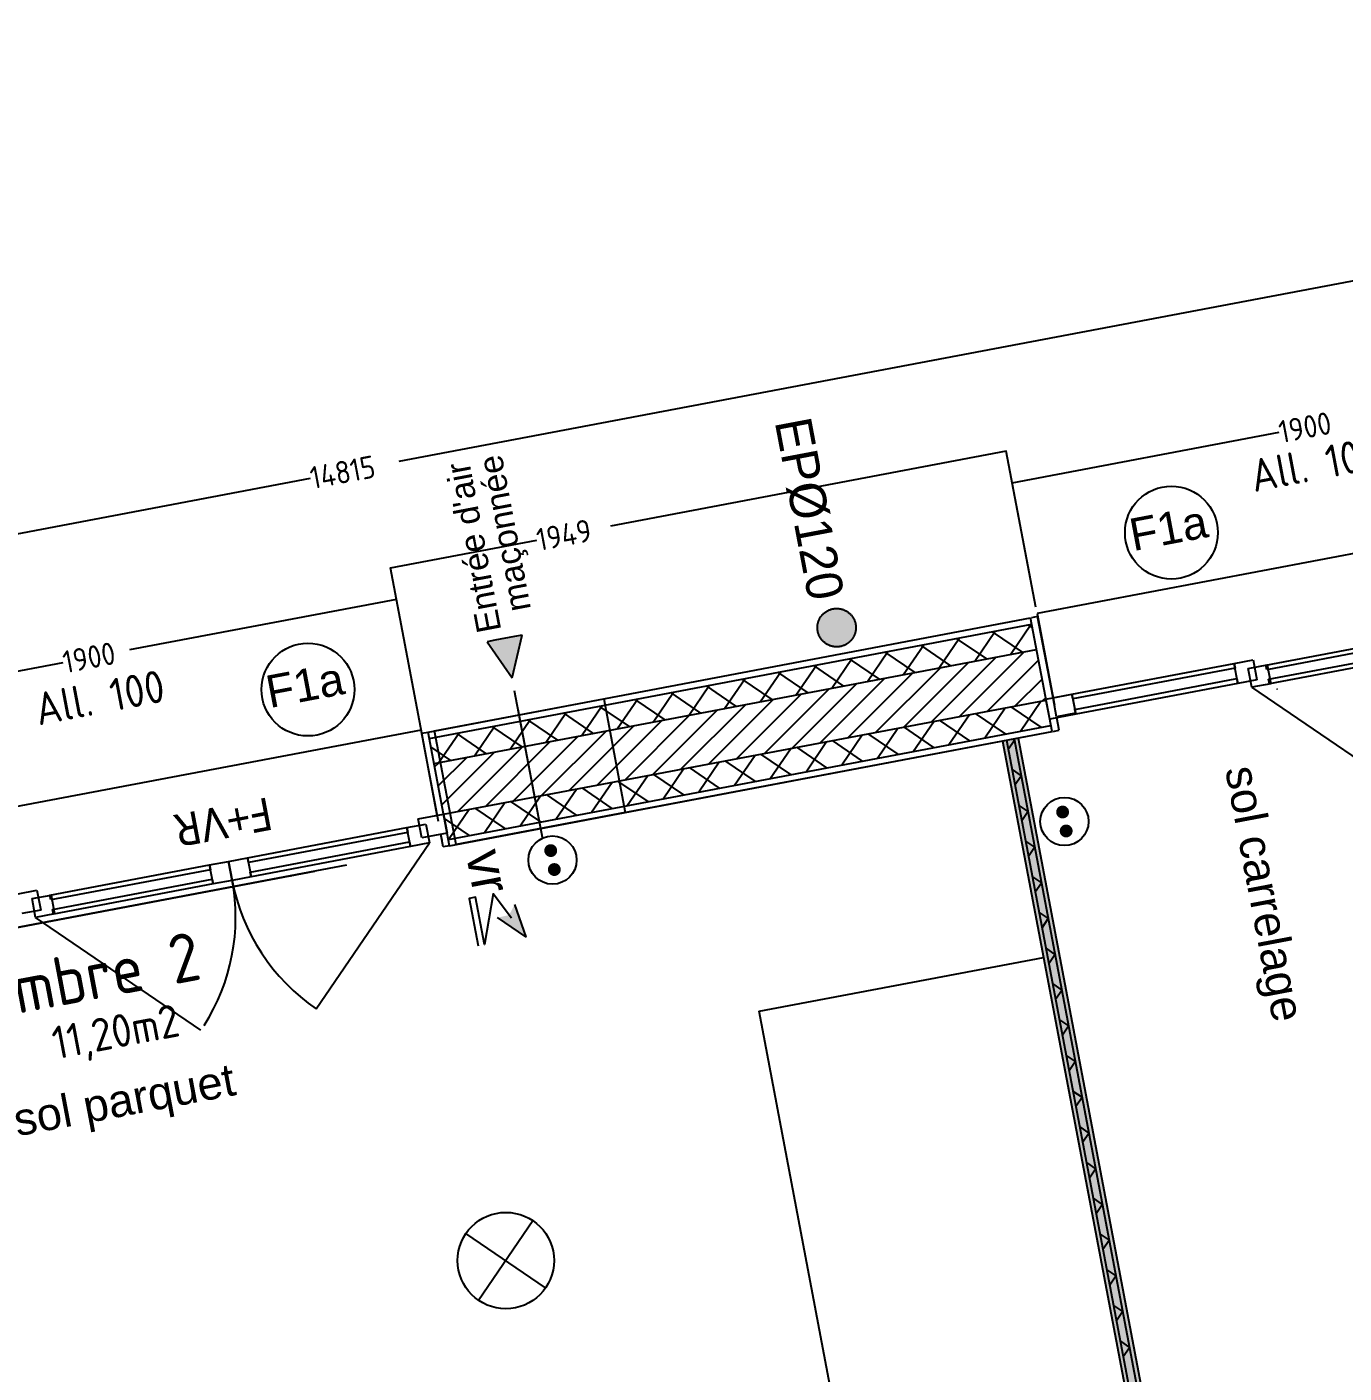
# Model space of a CAD drawing. Header units: centimetres. Extents: x 209280 to 319866, y -365283 to -277503.
# Drawn here: x 304900 to 308997, y -298144 to -293955 of the extents above; entities that cross this region are included whole.
import ezdxf

# ---------------------------------------------------------------- set-up
doc = ezdxf.new("R2010")
doc.units = ezdxf.units.CM
doc.layers.get('0').update_dxf_attribs({"color": 252})
for name, color, linetype, lineweight in [('0-PROJET-DESSINS CRÉES', 7, 'Continuous', 9), ("0-PROJET-ENTREE D'AIR", 7, 'Continuous', 18), ('0-PROJET-EP', 7, 'Continuous', 5), ('0-PROJET-MENUISERIES EXT', 7, 'Continuous', 5), ('0-PROJET-MUR BETON', 7, 'Continuous', 35), ('0-PROJET-TEXTE', 7, 'Continuous', 5), ('prlm-ELEC-CFO', 1, 'Continuous', 25)]:
    doc.layers.add(name, color=color, linetype=linetype, lineweight=lineweight)
doc.styles.add('Futura Std Book', font='')
doc.styles.add('Helvetica', font='arial.ttf')
doc.styles.add('Lucida Grande', font='')
doc.styles.add('prlm-elec-cfo', font='comic.ttf', dxfattribs={"height": 12})
doc.styles.get("Standard").update_dxf_attribs({"font": 'isocp.shx', "height": 100})
doc.styles.get('Futura Std Book').set_extended_font_data('Futura Std Book')
doc.styles.get('Lucida Grande').set_extended_font_data('Lucida Grande')

# ---------------------------------------------------------------- blocks, each defined once
blk = doc.blocks.new('xi.PCHD')
at = {"color": 0, "lineweight": 5}
blk.add_wipeout([(-7.5, -7.5), (7.5, -7.5), (7.5, 7.5), (-7.5, 7.5)], dxfattribs=at).dxf.layer = 'prlm-ELEC-CFO'
at = {"layer": 'prlm-ELEC-CFO', "color": 0, "linetype": 'ByBlock', "lineweight": 5, "const_width": 2}
for points in [[(-4, 0, 1), (-2, 0, 1)], [(2, 0, 1), (4, 0, 1)]]:
    blk.add_lwpolyline(points, format="xyb", close=True, dxfattribs=at)
at = {"layer": 'prlm-ELEC-CFO', "color": 0, "linetype": 'ByBlock', "lineweight": -2}
blk.add_circle((0, 0), 7.5, dxfattribs=at)
blk = doc.blocks.new('xi.PC')
at = {"color": 0, "lineweight": 5}
blk.add_wipeout([(-7.5, -7.5), (7.5, -7.5), (7.5, 7.5), (-7.5, 7.5)], dxfattribs=at).dxf.layer = 'prlm-ELEC-CFO'
at = {"layer": 'prlm-ELEC-CFO', "color": 0, "linetype": 'ByBlock', "lineweight": 5, "const_width": 2}
for points in [[(-4, 0, 1), (-2, 0, 1)], [(2, 0, 1), (4, 0, 1)]]:
    blk.add_lwpolyline(points, format="xyb", close=True, dxfattribs=at)
at = {"layer": 'prlm-ELEC-CFO', "color": 0, "linetype": 'ByBlock', "lineweight": -2}
blk.add_circle((0, 0), 7.5, dxfattribs=at)
blk = doc.blocks.new('xi.VR')
at = {"layer": 'prlm-ELEC-CFO', "lineweight": 5}
blk.add_hatch(color=0, dxfattribs=at).paths.add_polyline_path([(-3, 6), (-0.1, 3.7), (0, 0), (7.5, 7.5)])
at = {"layer": 'prlm-ELEC-CFO', "color": 0}
for points in [[(0.95, 4.23), (-7.5, 0), (7.5, -5.5), (-7.5, -5.5), (-7.5, -7.5), (7.5, -7.5)], [(-3, 6), (7.5, 7.5), (0, 0)]]:
    blk.add_lwpolyline(points, dxfattribs=at)
blk = doc.blocks.new('xi.PTCE')
at = {"layer": 'prlm-ELEC-CFO', "color": 0}
for points in [[(-10.61, 10.61), (10.61, -10.61)], [(10.61, 10.61), (-10.61, -10.61)]]:
    blk.add_lwpolyline(points, dxfattribs=at)
at = {"layer": 'prlm-ELEC-CFO', "color": 0, "linetype": 'ByBlock'}
blk.add_circle((0, 0), 15, dxfattribs=at)

msp = doc.modelspace()

# ---------------------------------------------------------------- hatches: boundary and pattern name
at = {"layer": "0-PROJET-ENTREE D'AIR", "lineweight": 25}
msp.add_hatch(color=256, dxfattribs=at).paths.add_polyline_path([(306416.509, -295852.225), (306355.854, -295863.711), (306331.291, -295868.363), (306409.444, -295980.805), (306441.072, -295847.573)])
at = {"layer": '0-PROJET-EP', "lineweight": 25}
msp.add_hatch(color=256, dxfattribs=at).paths.add_polyline_path([(307458.462, -295869.165), (307461.351, -295866.438), (307464.025, -295863.568), (307466.482, -295860.556), (307468.722, -295857.4), (307470.747, -295854.102), (307472.556, -295850.661), (307474.148, -295847.077), (307475.524, -295843.35), (307476.663, -295839.544), (307477.543, -295835.722), (307478.165, -295831.885), (307478.528, -295828.031), (307478.632, -295824.163), (307478.478, -295820.278), (307478.065, -295816.378), (307477.393, -295812.463), (307476.476, -295808.597), (307475.328, -295804.847), (307473.947, -295801.213), (307472.335, -295797.695), (307470.491, -295794.292), (307468.415, -295791.006), (307466.107, -295787.835), (307463.568, -295784.779), (307460.841, -295781.89), (307457.971, -295779.217), (307454.959, -295776.76), (307451.803, -295774.519), (307448.505, -295772.494), (307445.064, -295770.686), (307441.48, -295769.093), (307437.753, -295767.717), (307433.947, -295766.578), (307430.125, -295765.698), (307426.288, -295765.077), (307422.435, -295764.714), (307418.566, -295764.609), (307414.682, -295764.764), (307410.782, -295765.177), (307406.866, -295765.848), (307403, -295766.765), (307399.251, -295767.914), (307395.617, -295769.294), (307392.098, -295770.906), (307388.696, -295772.751), (307385.409, -295774.826), (307382.238, -295777.134), (307379.183, -295779.673), (307376.293, -295782.4), (307373.62, -295785.27), (307371.163, -295788.282), (307368.922, -295791.438), (307366.898, -295794.736), (307365.089, -295798.177), (307363.497, -295801.761), (307362.121, -295805.488), (307360.982, -295809.294), (307360.102, -295813.116), (307359.48, -295816.953), (307359.117, -295820.806), (307359.013, -295824.675), (307359.167, -295828.56), (307359.58, -295832.46), (307360.252, -295836.375), (307361.169, -295840.241), (307362.317, -295843.991), (307363.698, -295847.625), (307365.31, -295851.143), (307367.154, -295854.546), (307369.23, -295857.832), (307371.537, -295861.003), (307374.077, -295864.059), (307376.804, -295866.948), (307379.673, -295869.621), (307382.686, -295872.078), (307385.841, -295874.319), (307389.139, -295876.344), (307392.581, -295878.152), (307396.165, -295879.745), (307399.891, -295881.121), (307403.698, -295882.26), (307407.519, -295883.14), (307411.357, -295883.761), (307415.21, -295884.124), (307419.079, -295884.229), (307422.963, -295884.074), (307426.863, -295883.661), (307430.779, -295882.99), (307434.644, -295882.073), (307438.394, -295880.924), (307442.028, -295879.544), (307445.546, -295877.931), (307448.949, -295876.087), (307452.236, -295874.012), (307455.407, -295871.704)])

# ---------------------------------------------------------------- linework, layer by layer
at = {"lineweight": 25}
for p, q in [((307946.108, -295275.561), (307946.059, -295275.571)), ((307964.687, -295373.667), (307964.736, -295373.658)), ((306030.676, -295638.303), (306030.725, -295638.294)), ((306049.255, -295736.409), (306049.206, -295736.419)), ((308789.295, -296015.355), (308789.305, -296015.404)), ((305721.527, -296596.325), (305721.536, -296596.374)), ((308127.894, -297198.502), (308127.944, -297198.492)), ((308177.021, -297189.198), (308176.972, -297189.207)), ((308136.866, -297245.877), (308136.817, -297245.886)), ((308185.993, -297236.574), (308186.042, -297236.564))]:
    msp.add_line(p, q, dxfattribs=at)
for centre in [(307946.108, -295275.561), (307964.687, -295373.667), (306030.676, -295638.303), (306049.255, -295736.409), (308789.295, -296015.355), (305721.527, -296596.325), (308127.894, -297198.502), (308177.021, -297189.198), (308136.866, -297245.877), (308185.993, -297236.574)]:
    msp.add_circle(centre, 0.025, dxfattribs=at)
at = {"layer": '0-PROJET-DESSINS CRÉES', "lineweight": 25}
for p, q in [((308044.069, -295790.086), (308024.419, -295793.807)), ((308091.89, -296042.598), (308044.069, -295790.086)), ((308111.055, -296143.799), (308103.612, -296104.498)), ((306128.134, -296152.923), (306147.784, -296149.202)), ((306176.512, -296408.383), (306128.134, -296152.923)), ((307947.262, -296174.818), (308430.698, -298727.57)), ((307947.262, -296174.818), (308430.698, -298727.57)), ((307952.433, -296202.123), (307971.548, -296174.076)), ((307967.142, -296171.053), (307971.543, -296174.053)), ((307970.843, -296170.352), (308458.745, -298746.685)), ((307970.843, -296170.352), (308458.745, -298746.685)), ((307983.616, -296167.933), (308473.937, -298757.039)), ((307983.616, -296167.933), (308473.937, -298757.039)), ((308091.404, -296147.52), (308111.055, -296143.799)), ((307934.489, -296177.237), (308415.506, -298717.216)), ((307964.548, -296266.099), (307992.595, -296285.214)), ((307973.484, -296313.284), (307992.599, -296285.237)), ((307985.6, -296377.26), (308013.647, -296396.375)), ((307994.536, -296424.445), (308013.651, -296396.399)), ((306191.398, -296486.985), (306187.677, -296467.335)), ((306195.119, -296506.636), (306187.677, -296467.335)), ((306214.77, -296502.915), (306195.119, -296506.636)), ((308006.652, -296488.421), (308034.698, -296507.537)), ((308015.587, -296535.607), (308034.703, -296507.56)), ((308027.703, -296599.583), (308055.75, -296618.698)), ((308036.639, -296646.768), (308055.754, -296618.721)), ((308048.755, -296710.744), (308076.801, -296729.859)), ((308057.691, -296757.929), (308076.806, -296729.883)), ((308069.806, -296821.905), (308097.853, -296841.02)), ((308078.742, -296869.09), (308097.857, -296841.044)), ((307177.688, -297017.861), (308061.971, -296850.397)), ((308061.971, -296850.397), (308415.506, -298717.216)), ((308090.858, -296933.067), (308118.904, -296952.182)), ((308099.794, -296980.252), (308118.909, -296952.205)), ((307531.224, -298884.68), (307177.688, -297017.861)), ((308111.909, -297044.228), (308139.956, -297063.343)), ((308120.845, -297091.413), (308139.96, -297063.366)), ((308132.961, -297155.389), (308161.008, -297174.504)), ((308141.897, -297202.574), (308161.012, -297174.528)), ((308154.013, -297266.55), (308182.059, -297285.666)), ((308162.948, -297313.736), (308182.064, -297285.689)), ((308175.064, -297377.712), (308203.111, -297396.827)), ((308184, -297424.897), (308203.115, -297396.85)), ((308196.116, -297488.873), (308224.162, -297507.988)), ((308205.052, -297536.058), (308224.167, -297508.011)), ((308217.167, -297600.034), (308245.214, -297619.149)), ((308226.103, -297647.219), (308245.218, -297619.173)), ((308238.219, -297711.196), (308266.265, -297730.311)), ((308247.155, -297758.381), (308266.27, -297730.334)), ((308259.27, -297822.357), (308287.317, -297841.472)), ((308268.206, -297869.542), (308287.321, -297841.495)), ((308280.322, -297933.518), (308308.369, -297952.633)), ((308289.258, -297980.703), (308308.373, -297952.657)), ((308301.374, -298044.679), (308329.42, -298063.795)), ((308310.309, -298091.865), (308329.425, -298063.818))]:
    msp.add_line(p, q, dxfattribs=at)
msp.add_solid([(307934.489, -296177.237), (307983.616, -296167.933), (308415.506, -298717.216), (308473.937, -298757.039)], dxfattribs=at)
at = {"layer": "0-PROJET-ENTREE D'AIR", "lineweight": 25}
for p, q in [((306355.854, -295863.711), (306331.291, -295868.363)), ((306331.291, -295868.363), (306409.444, -295980.805)), ((306416.509, -295852.225), (306355.854, -295863.711)), ((306409.444, -295980.805), (306441.072, -295847.573)), ((306441.072, -295847.573), (306416.509, -295852.225)), ((306167.808, -296145.17), (306694.447, -296045.436)), ((306167.808, -296145.17), (306694.447, -296045.436)), ((306508.576, -296504.266), (306417.092, -296021.19)), ((306694.447, -296045.436), (306761.477, -296399.38)), ((306694.447, -296045.436), (306761.477, -296399.38)), ((306508.576, -296504.266), (306428.051, -296079.059)), ((306234.837, -296499.114), (306167.808, -296145.17)), ((306234.837, -296499.114), (306167.808, -296145.17)), ((306761.477, -296399.38), (306234.837, -296499.114)), ((306761.477, -296399.38), (306234.837, -296499.114))]:
    msp.add_line(p, q, dxfattribs=at)
at = {"layer": '0-PROJET-EP', "lineweight": 25}
msp.add_open_spline([(307458.462, -295869.165), (307470.452, -295858.543), (307480.597, -295828.157), (307474.189, -295796.769), (307452.946, -295772.79), (307422.56, -295762.645), (307391.172, -295769.052), (307367.193, -295790.295), (307357.048, -295820.681), (307363.455, -295852.069), (307384.698, -295876.048), (307415.085, -295886.193), (307446.473, -295879.786), (307458.462, -295869.165)], degree=2, dxfattribs=at)
at = {"layer": '0-PROJET-MENUISERIES EXT', "lineweight": 25}
for p, q in [((309909.027, -295426.725), (308042.209, -295780.261)), ((308042.209, -295780.261), (308096.169, -296065.196)), ((308753.981, -295940.621), (309251.033, -295846.49)), ((309253.824, -295861.228), (308756.772, -295955.359)), ((308762.354, -295984.835), (309259.406, -295890.704)), ((309262.197, -295905.442), (308765.145, -295999.573)), ((308150.842, -296031.433), (308655.21, -295935.917)), ((308658.002, -295950.655), (308153.633, -296046.171)), ((308655.21, -295935.917), (308714.163, -295924.753)), ((308666.933, -295997.817), (308655.21, -295935.917)), ((308655.21, -295935.917), (308658.002, -295950.655)), ((308698.792, -295951.072), (308757.744, -295939.908)), ((308709.956, -296010.024), (308698.792, -295951.072)), ((308714.163, -295924.753), (308725.885, -295986.652)), ((308756.772, -295955.359), (308753.981, -295940.621)), ((308757.744, -295939.908), (308768.908, -295998.86)), ((308159.773, -296078.595), (308664.142, -295983.079)), ((308666.933, -295997.817), (308162.564, -296093.333)), ((308664.142, -295983.079), (308666.933, -295997.817)), ((308725.885, -295986.652), (308666.933, -295997.817)), ((308768.908, -295998.86), (308709.956, -296010.024)), ((308765.145, -295999.573), (308762.354, -295984.835)), ((308069.783, -296046.784), (308150.842, -296031.433)), ((308081.505, -296108.684), (308069.783, -296046.784)), ((308091.89, -296042.598), (308150.842, -296031.433)), ((308103.054, -296101.55), (308091.89, -296042.598)), ((308150.842, -296031.433), (308162.564, -296093.333)), ((308150.842, -296031.433), (308162.006, -296090.386)), ((308153.633, -296046.171), (308150.842, -296031.433)), ((309223.98, -296360.358), (308709.956, -296010.024)), ((308162.006, -296090.386), (308103.054, -296101.55)), ((308162.564, -296093.333), (308159.773, -296078.595)), ((308162.564, -296093.333), (308081.505, -296108.684)), ((306126.273, -296143.098), (304259.454, -296496.633)), ((306180.234, -296428.033), (306126.273, -296143.098)), ((306117.56, -296419.547), (306196.163, -296404.661)), ((306128.724, -296478.499), (306117.56, -296419.547)), ((306196.163, -296404.661), (306207.327, -296463.613)), ((305586.183, -296540.534), (306081.98, -296446.64)), ((306084.771, -296461.379), (305588.974, -296555.272)), ((306081.98, -296446.64), (306140.932, -296435.476)), ((306093.144, -296505.593), (306081.98, -296446.64)), ((306081.98, -296446.64), (306084.771, -296461.379)), ((306207.327, -296463.613), (306128.724, -296478.499)), ((306140.932, -296435.476), (306152.096, -296494.428)), ((305594.556, -296584.748), (306090.353, -296490.855)), ((306093.144, -296505.593), (305597.347, -296599.486)), ((305800.325, -297010.562), (306152.096, -296494.428)), ((306090.353, -296490.855), (306093.144, -296505.593)), ((306152.096, -296494.428), (306093.144, -296505.593)), ((305468.278, -296562.862), (305527.23, -296551.698)), ((305527.23, -296551.698), (305586.183, -296540.534)), ((305538.395, -296610.65), (305527.23, -296551.698)), ((305527.23, -296551.698), (305538.395, -296610.65)), ((305586.183, -296540.534), (305597.347, -296599.486)), ((305588.974, -296555.272), (305586.183, -296540.534)), ((304971.226, -296656.993), (305468.278, -296562.862)), ((305471.069, -296577.601), (304974.017, -296671.732)), ((305479.442, -296621.815), (305468.278, -296562.862)), ((305468.278, -296562.862), (305471.069, -296577.601)), ((305597.347, -296599.486), (305594.556, -296584.748)), ((304979.6, -296701.208), (305476.651, -296607.077)), ((305479.442, -296621.815), (304982.391, -296715.946)), ((305476.651, -296607.077), (305479.442, -296621.815)), ((305538.395, -296610.65), (305479.442, -296621.815)), ((305597.347, -296599.486), (305538.395, -296610.65)), ((304872.456, -296652.29), (304931.408, -296641.125)), ((304916.037, -296667.445), (304974.989, -296656.281)), ((304927.201, -296726.397), (304916.037, -296667.445)), ((304931.408, -296641.125), (304943.131, -296703.025)), ((304974.017, -296671.732), (304971.226, -296656.993)), ((304974.989, -296656.281), (304986.153, -296715.233)), ((304943.131, -296703.025), (304884.178, -296714.189)), ((304986.153, -296715.233), (304927.201, -296726.397)), ((304982.391, -296715.946), (304979.6, -296701.208)), ((305441.226, -297076.731), (304927.201, -296726.397))]:
    msp.add_line(p, q, dxfattribs=at)
for centre, radius, start, end in [((304927.201, -296726.397), 622.057, 327.362823, 10.723601), ((306152.096, -296494.428), 624.61, 190.723601, 235.723601)]:
    msp.add_arc(centre, radius, start, end, dxfattribs=at)
at = {"layer": '0-PROJET-MUR BETON', "lineweight": 25}
for p, q in [((306147.784, -296149.202), (308021.962, -295794.273)), ((306147.784, -296149.202), (308021.962, -295794.273)), ((308088.948, -296147.986), (308021.962, -295794.273)), ((306151.506, -296168.852), (308025.684, -295813.923)), ((307848.163, -295928.964), (307911.881, -295835.475)), ((307996.788, -295900.817), (307903.299, -295837.1)), ((307959.325, -295907.912), (308023.042, -295814.424)), ((308027.809, -295825.146), (308014.461, -295816.049)), ((307625.841, -295971.067), (307689.558, -295877.578)), ((307774.465, -295942.921), (307680.977, -295879.203)), ((307737.002, -295950.015), (307800.719, -295856.527)), ((307885.627, -295921.869), (307792.138, -295858.152)), ((306166.392, -296247.455), (308040.569, -295892.526)), ((306166.392, -296247.455), (308040.569, -295892.526)), ((307403.518, -296013.17), (307467.236, -295919.681)), ((307552.143, -295985.024), (307458.654, -295921.307)), ((307514.68, -295992.118), (307578.397, -295898.63)), ((307663.304, -295963.972), (307569.815, -295900.255)), ((307714.353, -296117.149), (307915.24, -295916.261)), ((307801.049, -296100.73), (308001.937, -295899.842)), ((307181.196, -296055.273), (307244.913, -295961.785)), ((307329.82, -296027.127), (307236.332, -295963.41)), ((307292.357, -296034.222), (307356.074, -295940.733)), ((307440.981, -296006.075), (307347.493, -295942.358)), ((307454.262, -296166.404), (307655.15, -295965.516)), ((307540.959, -296149.986), (307741.847, -295949.098)), ((307627.656, -296133.567), (307828.543, -295932.679)), ((307887.746, -296084.312), (308046.773, -295925.284)), ((306958.873, -296097.376), (307022.59, -296003.888)), ((307107.498, -296069.23), (307014.009, -296005.513)), ((307070.034, -296076.325), (307133.752, -295982.836)), ((307218.659, -296048.178), (307125.17, -295984.461)), ((307280.869, -296199.241), (307481.757, -295998.353)), ((307367.566, -296182.823), (307568.453, -295981.935)), ((307974.443, -296067.893), (308057.963, -295984.372)), ((306196.163, -296404.661), (308070.341, -296049.732)), ((306736.551, -296139.479), (306800.268, -296045.991)), ((306885.175, -296111.333), (306791.686, -296047.616)), ((306847.712, -296118.428), (306911.429, -296024.939)), ((306996.336, -296090.282), (306902.848, -296026.564)), ((307020.779, -296248.497), (307221.667, -296047.609)), ((307107.476, -296232.078), (307308.363, -296031.19)), ((307194.172, -296215.66), (307395.06, -296014.772)), ((308061.139, -296051.475), (308069.153, -296043.461)), ((306514.228, -296181.583), (306577.945, -296088.094)), ((306662.852, -296153.436), (306569.364, -296089.719)), ((306625.389, -296160.531), (306689.107, -296067.042)), ((306774.014, -296132.385), (306680.525, -296068.668)), ((306847.386, -296281.334), (307048.273, -296080.446)), ((306934.082, -296264.915), (307134.97, -296064.027)), ((307943.77, -296155.124), (307850.281, -296091.407)), ((307879.334, -296167.326), (307943.052, -296073.838)), ((308054.931, -296134.072), (307961.443, -296070.355)), ((307990.496, -296146.275), (308054.213, -296052.786)), ((306211.049, -296483.264), (308085.227, -296128.335)), ((306291.905, -296223.686), (306355.623, -296130.197)), ((306440.53, -296195.539), (306347.041, -296131.822)), ((306403.067, -296202.634), (306466.784, -296109.146)), ((306551.691, -296174.488), (306458.203, -296110.771)), ((306587.296, -296330.589), (306788.183, -296129.701)), ((306673.992, -296314.17), (306874.88, -296113.283)), ((306760.689, -296297.752), (306961.577, -296096.864)), ((307721.447, -296197.227), (307627.959, -296133.51)), ((307657.012, -296209.43), (307720.729, -296115.941)), ((307832.609, -296176.175), (307739.12, -296112.458)), ((307768.173, -296188.378), (307831.89, -296094.889)), ((306214.77, -296502.915), (306147.784, -296149.202)), ((306180.744, -296244.737), (306244.461, -296151.249)), ((306214.77, -296502.915), (308088.948, -296147.986)), ((306329.369, -296216.591), (306235.88, -296152.874)), ((306413.902, -296363.426), (306614.79, -296162.538)), ((306500.599, -296347.007), (306701.487, -296146.12)), ((306522.771, -296444.586), (308088.948, -296147.986)), ((307499.125, -296239.33), (307405.636, -296175.613)), ((307434.689, -296251.533), (307498.407, -296158.044)), ((307610.286, -296218.278), (307516.797, -296154.561)), ((307545.851, -296230.481), (307609.568, -296136.993)), ((306218.207, -296237.643), (306156.579, -296195.64)), ((306190.697, -296375.797), (306354.7, -296211.794)), ((306240.509, -296396.263), (306441.397, -296195.375)), ((306327.206, -296379.844), (306528.093, -296178.957)), ((307276.802, -296281.433), (307183.314, -296217.716)), ((307212.367, -296293.636), (307276.084, -296200.147)), ((307387.963, -296260.382), (307294.475, -296196.664)), ((307323.528, -296272.584), (307387.245, -296179.096)), ((306168.317, -296257.621), (306181.307, -296244.631)), ((306179.507, -296316.709), (306268.003, -296228.212)), ((306990.044, -296335.739), (307053.761, -296242.25)), ((307165.641, -296302.485), (307072.152, -296238.768)), ((307101.205, -296314.687), (307164.923, -296221.199)), ((306767.722, -296377.842), (306831.439, -296284.354)), ((306943.318, -296344.588), (306849.83, -296280.871)), ((306878.883, -296356.791), (306942.6, -296263.302)), ((307054.48, -296323.536), (306960.991, -296259.819)), ((306545.399, -296419.945), (306609.116, -296326.457)), ((306720.996, -296386.691), (306627.507, -296322.974)), ((306656.56, -296398.894), (306720.278, -296305.405)), ((306832.157, -296365.639), (306738.668, -296301.922)), ((306323.076, -296462.048), (306386.794, -296368.56)), ((306498.673, -296428.794), (306405.185, -296365.077)), ((306434.238, -296440.997), (306497.955, -296347.508)), ((306609.834, -296407.743), (306516.346, -296344.025)), ((306276.351, -296470.897), (306198.682, -296417.962)), ((306211.915, -296483.1), (306275.632, -296389.611)), ((306387.512, -296449.846), (306294.023, -296386.129)), ((306214.77, -296502.915), (306424.518, -296463.193)), ((301219.132, -297448.982), (305795.701, -296582.278)), ((305893.954, -296563.67), (304306.193, -296864.358))]:
    msp.add_line(p, q, dxfattribs=at)
at = {"layer": '0-PROJET-TEXTE', "lineweight": 25}
for p, q in [((313197.59, -293955.202), (306057.235, -295307.433)), ((307964.736, -295373.658), (308794.93, -295216.437)), ((307946.059, -295275.571), (306715.442, -295508.623)), ((308037.984, -295760.705), (307946.108, -295275.561)), ((298641.77, -296711.763), (305782.125, -295359.533)), ((308037.984, -295760.705), (307964.687, -295373.667)), ((306030.725, -295638.294), (306486.184, -295552.04)), ((306132.28, -296174.815), (306030.676, -295638.303)), ((306049.206, -295736.419), (305219.012, -295893.64)), ((306132.28, -296174.815), (306049.255, -295736.409)), ((304182.485, -296089.936), (305012.679, -295932.715))]:
    msp.add_line(p, q, dxfattribs=at)
for centre in [(308460.26, -295528.633), (305774.214, -296016.957)]:
    msp.add_circle(centre, 144.471, dxfattribs=at)

# ---------------------------------------------------------------- block references
at = {"layer": 'prlm-ELEC-CFO', "xscale": 9.999999999999998, "yscale": 9.999999999999998, "zscale": 9.999999999999998, "rotation": 280.723601411399}
msp.add_blockref('xi.PTCE', (306389.68, -297793.852), dxfattribs=at)

# ---------------------------------------------------------------- texts
at = {"layer": "0-PROJET-ENTREE D'AIR", "lineweight": 25, "style": 'Helvetica'}
for s, p in [(' maçonnée', (306473.67, -295795.534)), ("Entrée d'air", (306376.009, -295832.362))]:
    msp.add_text(s, height=75.6543, rotation=100.723601, dxfattribs=at).set_placement(p)
at = {"layer": '0-PROJET-EP', "lineweight": 25, "style": 'Futura Std Book'}
msp.add_text('EPØ120', height=113.2747, rotation=280.723601, dxfattribs=at).set_placement((307225.887, -295183.302))
at = {"layer": '0-PROJET-MENUISERIES EXT', "lineweight": 25, "style": 'Lucida Grande'}
msp.add_text('F+VR', height=101.6073, rotation=190.723601, dxfattribs=at).set_placement((305652.918, -296351.306))
at = {"layer": '0-PROJET-TEXTE', "lineweight": 25}
for s, height, p in [('1900', 70, (308801.443, -295250.826)), ('All. 100', 100.8724, (308716.869, -295402.874)), ('14815', 70, (305788.637, -295393.922)), ('1949', 70, (306492.696, -295586.428)), ('1900', 70, (305019.192, -295967.103)), ('All. 100', 100.8724, (304935.966, -296129.074)), ('Chambre 2', 151.3086, (304583.378, -297081.263)), ('11,20m2', 102.1636, (304989.923, -297168.384))]:
    msp.add_text(s, height=height, rotation=10.723601, dxfattribs=at).set_placement(p)
at = {"layer": '0-PROJET-TEXTE', "lineweight": 25, "style": 'Helvetica'}
for s, rotation, p in [('F1a', 10.723601, (308340.878, -295586.643)), ('F1a', 10.723601, (305654.833, -296074.967)), ('sol carrelage', 280.723601, (308626.831, -296264.649)), ('sol parquet', 10.723601, (304869.645, -297407.352))]:
    msp.add_text(s, height=100.8724, rotation=rotation, dxfattribs=at).set_placement(p)

# ---------------------------------------------------------------- next in the draw order: block references
at = {"layer": 'prlm-ELEC-CFO', "xscale": 9.999999999999998, "yscale": 9.999999999999998, "zscale": 9.999999999999998, "rotation": 280.723601411399}
for name, p in [('xi.PCHD', (308127.241, -296427.549)), ('xi.PC', (306535.026, -296547.553))]:
    msp.add_blockref(name, p, dxfattribs=at)

# ---------------------------------------------------------------- next in the draw order: texts
at = {"layer": 'prlm-ELEC-CFO', "lineweight": 20, "insert": (306336.491, -296582.069), "char_height": 120, "attachment_point": 5, "rotation": 280.723601, "line_spacing_factor": 0.8, "style": 'prlm-elec-cfo', "bg_fill": 3, "box_fill_scale": 1.1, "bg_fill_color": 256, "bg_fill_transparency": 0}
msp.add_mtext('vr', dxfattribs=at)

# ---------------------------------------------------------------- next in the draw order: block references
at = {"layer": 'prlm-ELEC-CFO', "xscale": 9.999999999999998, "yscale": 9.999999999999998, "zscale": 9.999999999999998, "rotation": 280.723601411399}
msp.add_blockref('xi.VR', (306363.876, -296726.675), dxfattribs=at)

doc.saveas('drawing.dxf')
